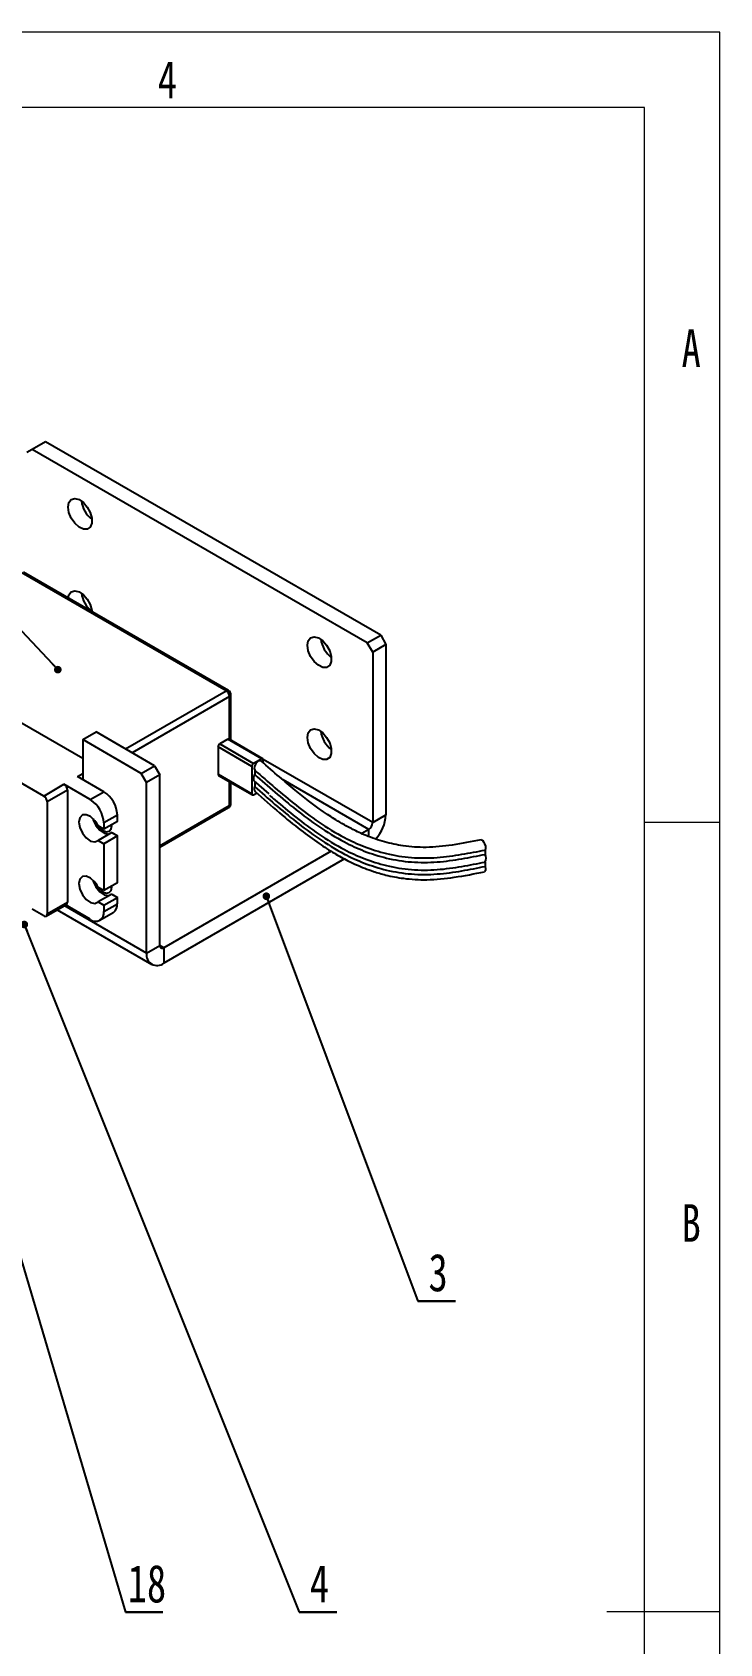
# Model space of a CAD drawing. Header units: millimetres. Extents: x 0 to 297, y 0 to 210.
# Drawn here: x 251.3 to 297, y 102.9 to 210 of the extents above; entities that cross this region are included whole.
import ezdxf

# ---------------------------------------------------------------- set-up
doc = ezdxf.new("R2010")
doc.units = ezdxf.units.MM
doc.header["$LTSCALE"] = 0.5
doc.layers.add('06', color=5, linetype='Continuous')
doc.layers.add('12', color=3, linetype='Continuous')
doc.styles.add('SLDTEXTSTYLE0', font='HYSWLONGFANGSONG.TTF')
doc.styles.get("Standard").update_dxf_attribs({"font": 'HYSWLONGFANGSONG.TTF'})
doc.dimstyles.new('SLDDIMSTYLE0', dxfattribs={"dimtxt": 0, "dimasz": 0.508, "dimexe": 0, "dimexo": 0.0625, "dimgap": 0, "dimtad": 0, "dimtih": 1, "dimtoh": 1, "dimdec": 0, "dimrnd": 1e-09, "dimzin": 0, "dimdsep": 46, "dimtxsty": 'Standard', "dimblk1": 'DOT', "dimblk2": 'DOT', "dimsah": 1, "dimcen": 0.09, "dimadec": 0, "dimazin": 0, "dimtfac": 0.508, "dimtdec": 0, "dimtofl": 0, "dimtmove": 0, "dimatfit": 3, "dimldrblk": 'DOT', "dimfxl": 0, "dimfrac": 2, "dimtolj": 1, "dimtzin": 0, "dimarcsym": 0})

# ---------------------------------------------------------------- blocks, each defined once
blk = doc.blocks.new('SW_NOTE_4')
at = {"layer": '12', "color": 0}
for p, q in [((0, 0), (2.49, 0)), ((2.49, 0), (0, 0)), ((0, 0), (2.49, 0)), ((2.49, 0), (0, 0)), ((0, 0), (2.49, 0)), ((2.49, 0), (0, 0))]:
    blk.add_line(p, q, dxfattribs=at)
at = {"layer": '12', "color": 0, "insert": (0.15, 3.15), "char_height": 2.5, "attachment_point": 1, "style": 'SLDTEXTSTYLE0'}
blk.add_mtext('18', dxfattribs=at)
blk = doc.blocks.new('_DOT')
at = {"color": 0, "linetype": 'ByBlock', "lineweight": -2}
blk.add_line((-0.5, 0), (-1, 0), dxfattribs=at)
at = {"color": 0, "linetype": 'ByBlock', "const_width": 0.5}
blk.add_lwpolyline([(-0.25, 0, 1), (0.25, 0, 1)], format="xyb", close=True, dxfattribs=at)
blk = doc.blocks.new('SW_NOTE_6')
at = {"layer": '12', "color": 0}
for p, q in [((0, 0), (2.49, 0)), ((2.49, 0), (0, 0)), ((0, 0), (2.49, 0)), ((2.49, 0), (0, 0)), ((0, 0), (2.49, 0)), ((2.49, 0), (0, 0))]:
    blk.add_line(p, q, dxfattribs=at)
at = {"layer": '12', "color": 0, "insert": (0.7, 3.15), "char_height": 2.5, "attachment_point": 1, "style": 'SLDTEXTSTYLE0'}
blk.add_mtext('3', dxfattribs=at)
blk = doc.blocks.new('SW_NOTE_7')
at = {"layer": '12', "color": 0}
for p, q in [((0, 0), (2.49, 0)), ((2.49, 0), (0, 0)), ((0, 0), (2.49, 0)), ((2.49, 0), (0, 0)), ((0, 0), (2.49, 0)), ((2.49, 0), (0, 0))]:
    blk.add_line(p, q, dxfattribs=at)
at = {"layer": '12', "color": 0, "insert": (0.7, 3.15), "char_height": 2.5, "attachment_point": 1, "style": 'SLDTEXTSTYLE0'}
blk.add_mtext('4', dxfattribs=at)

msp = doc.modelspace()

# ---------------------------------------------------------------- linework, layer by layer
for p, q in [((251.3, 182.26), (250.95, 182.06)), ((252.18, 182.77), (251.3, 182.26)), ((273.57, 169.41), (251.3, 182.26)), ((274.46, 169.92), (252.18, 182.77)), ((264.19, 166.23), (250.57, 174.09)), ((264.35, 166.24), (250.73, 174.1)), ((273.57, 169.41), (274.46, 169.92)), ((273.93, 168.79), (273.57, 169.41)), ((274.81, 169.3), (273.93, 168.79)), ((274.46, 169.92), (274.81, 169.3)), ((274.81, 169.3), (274.81, 157.97)), ((254.66, 161.72), (241.72, 169.19)), ((273.93, 168.79), (273.93, 157.46)), ((252.06, 159.23), (238.27, 167.19)), ((257.49, 162.36), (264.19, 166.23)), ((264.41, 165.84), (257.94, 162.1)), ((264.41, 162.99), (264.41, 165.84)), ((264.51, 162.93), (264.51, 165.97)), ((254.66, 162.98), (255.54, 163.49)), ((254.66, 162.98), (254.66, 160.32)), ((258.55, 160.73), (254.66, 162.98)), ((259.43, 161.24), (255.54, 163.49)), ((264.3, 163), (263.76, 162.69)), ((266.55, 161.7), (264.3, 163)), ((266.62, 161.71), (264.38, 163)), ((263.65, 162.49), (263.65, 160.68)), ((265.89, 161.2), (263.65, 162.49)), ((263.76, 162.69), (266.01, 161.39)), ((254.31, 160.52), (254.66, 160.73)), ((258.55, 160.73), (259.43, 161.24)), ((258.9, 160.12), (258.55, 160.73)), ((259.43, 161.24), (259.78, 160.63)), ((265.89, 161.2), (265.89, 159.38)), ((266.55, 161.7), (266.01, 161.39)), ((266.09, 160.95), (266.09, 160.65)), ((273.93, 157.46), (266.66, 161.66)), ((266.66, 161.44), (266.66, 161.64)), ((252.06, 159.23), (253.41, 160.01)), ((253.64, 159.62), (252.29, 158.84)), ((255.16, 159), (253.41, 160.01)), ((253.64, 159.62), (253.64, 152.17)), ((256.06, 159.51), (254.31, 160.52)), ((259.78, 160.63), (258.9, 160.12)), ((258.9, 148.78), (258.9, 160.12)), ((259.78, 149.29), (259.78, 160.63)), ((263.65, 160.68), (265.89, 159.38)), ((263.68, 160.6), (265.93, 159.31)), ((264.41, 158.6), (264.41, 160.18)), ((264.51, 158.73), (264.51, 160.13)), ((266.02, 160.23), (267.02, 159.38)), ((266.09, 160.15), (266.09, 159.85)), ((273.67, 157.01), (267.97, 160.3)), ((252.29, 158.84), (252.29, 151.4)), ((255.16, 159), (256.06, 159.51)), ((259.78, 155.93), (264.41, 158.6)), ((266.01, 159.32), (266.21, 159.43)), ((256.96, 157.96), (256.06, 157.44)), ((256.96, 157.54), (256.06, 157.02)), ((256.96, 157.54), (256.96, 157.96)), ((259.78, 155.82), (264.35, 158.46)), ((273.93, 157.46), (274.81, 157.97)), ((256.06, 157.02), (255.68, 157.24)), ((256.58, 156.8), (255.68, 156.28)), ((256.06, 157.44), (256.06, 157.02)), ((256.96, 156.58), (256.06, 156.06)), ((256.58, 156.8), (256.96, 156.58)), ((256.59, 157.27), (256.59, 157.32)), ((256.96, 153.45), (256.96, 156.58)), ((273.67, 157.01), (273.2, 156.74)), ((273.67, 156.54), (273.67, 157.01)), ((255.68, 156.28), (256.06, 156.06)), ((256.06, 156.06), (256.06, 152.94)), ((271.17, 155.56), (260.05, 149.14)), ((281.41, 155.64), (281.41, 155.35)), ((272.06, 155.06), (260.05, 148.12)), ((281.41, 154.84), (281.41, 154.55)), ((256.96, 153.45), (256.06, 152.94)), ((256.59, 153.19), (256.59, 153.24)), ((252.29, 151.4), (253.64, 152.17)), ((256.06, 152.94), (255.68, 153.15)), ((256.58, 152.71), (255.68, 152.19)), ((255.68, 152.19), (256.06, 151.98)), ((256.06, 151.98), (256.96, 152.49)), ((256.58, 152.71), (256.96, 152.49)), ((256.96, 152.07), (256.96, 152.49)), ((252.06, 151.27), (251.3, 151.71)), ((252.22, 151.25), (253.57, 152.03)), ((252.95, 151.67), (259.24, 148.04)), ((258.9, 148.78), (253.43, 151.95)), ((255.16, 151.04), (253.5, 151.99)), ((255.8, 150.97), (256.69, 151.49)), ((256.06, 151.55), (256.96, 152.07)), ((256.06, 151.98), (256.06, 151.55)), ((258.9, 148.78), (259.78, 149.29)), ((260.05, 149.14), (259.78, 149.29)), ((260.05, 149.14), (260.05, 148.12))]:
    msp.add_line(p, q)
at = {"flags": 128}
for points in [[(253.69, 178.44), (253.74, 178.74), (253.89, 178.94), (254.13, 179), (254.41, 178.93), (254.7, 178.74), (254.96, 178.43), (255.16, 178.07), (255.26, 177.7), (255.26, 177.36), (255.16, 177.1), (254.96, 176.97), (254.7, 176.97), (254.41, 177.11), (254.13, 177.36), (253.89, 177.7), (253.74, 178.07), (253.69, 178.44)], [(253.69, 172.39), (253.74, 172.61), (253.89, 172.81), (254.13, 172.88), (254.41, 172.81), (254.7, 172.61), (254.96, 172.31), (255.16, 171.95), (255.26, 171.57), (255.27, 171.48)], [(269.6, 169.25), (269.65, 169.55), (269.8, 169.75), (270.04, 169.82), (270.32, 169.75), (270.61, 169.55), (270.87, 169.25), (271.07, 168.89), (271.17, 168.51), (271.17, 168.17), (271.07, 167.92), (270.87, 167.78), (270.61, 167.78), (270.32, 167.92), (270.04, 168.18), (269.8, 168.51), (269.65, 168.89), (269.6, 169.25)], [(269.6, 163.13), (269.65, 163.43), (269.8, 163.63), (270.04, 163.7), (270.32, 163.63), (270.61, 163.43), (270.87, 163.13), (271.07, 162.76), (271.17, 162.39), (271.17, 162.05), (271.07, 161.8), (270.87, 161.66), (270.61, 161.66), (270.32, 161.8), (270.04, 162.05), (269.8, 162.39), (269.65, 162.77), (269.6, 163.13)], [(266.54, 161.54), (266.46, 161.58), (266.35, 161.56), (266.24, 161.48), (266.14, 161.35), (266.07, 161.2), (266.06, 161.06), (266.09, 160.95)], [(255.68, 157.24), (255.46, 157.59), (255.18, 157.86), (254.89, 157.99), (254.64, 157.97), (254.46, 157.79), (254.4, 157.49), (254.46, 157.13), (254.64, 156.75), (254.89, 156.44), (255.18, 156.23), (255.46, 156.18), (255.68, 156.28)], [(255.34, 157.73), (255.36, 157.65), (255.53, 157.27), (255.79, 156.95), (256.08, 156.75), (256.36, 156.69), (256.42, 156.7)], [(255.52, 157.51), (255.59, 157.37), (255.78, 157.11), (256.01, 156.93), (256.23, 156.85), (256.42, 156.89), (256.55, 157.04), (256.59, 157.27)], [(281.13, 156.32), (281.14, 156.32), (281.22, 156.29), (281.3, 156.19), (281.37, 156.05), (281.42, 155.9), (281.43, 155.75), (281.41, 155.64)], [(281.41, 154.55), (281.43, 154.41), (281.43, 154.29), (281.39, 154.22), (281.36, 154.2)], [(255.68, 153.15), (255.46, 153.51), (255.18, 153.77), (254.89, 153.91), (254.64, 153.88), (254.46, 153.71), (254.4, 153.41), (254.46, 153.04), (254.64, 152.67), (254.89, 152.35), (255.18, 152.15), (255.46, 152.09), (255.68, 152.19)], [(255.34, 153.64), (255.36, 153.56), (255.53, 153.19), (255.79, 152.87), (256.08, 152.67), (256.36, 152.61), (256.42, 152.62)], [(255.52, 153.43), (255.59, 153.28), (255.78, 153.03), (256.01, 152.85), (256.23, 152.77), (256.42, 152.81), (256.55, 152.95), (256.59, 153.19)]]:
    msp.add_lwpolyline(points, dxfattribs=at)
for centre, radius, start, end in [((256.34, 179.05), 1.78, 187.0004, 232.9943), ((256.34, 172.93), 1.78, 187.0004, 232.9942), ((272.25, 169.87), 1.78, 187.0004, 232.9943), ((264.28, 166.1), 0.16, 65.6937, 125.6169), ((263.93, 165.82), 0.488, 2.6057, 57.3943), ((264.19, 165.97), 0.317, 0, 60.0027), ((264.35, 165.98), 0.16, 294.375, 354.3047), ((264.35, 162.93), 0.0799, 65.6942, 125.6164), ((272.25, 163.74), 1.78, 187.0004, 232.9942), ((263.89, 162.48), 0.244, 122.6059, 177.3942), ((266.14, 161.18), 0.244, 122.6059, 177.3942), ((266.59, 161.65), 0.0693, 350.7849, 129.2041), ((253.15, 159.59), 0.488, 2.6056, 57.3944), ((263.73, 160.67), 0.0783, 173.7035, 234.985), ((266.52, 160.37), 0.52, 146.5655, 194.6254), ((266.36, 159.7), 0.31, 151.3749, 216.3832), ((251.8, 158.82), 0.488, 2.6056, 57.3944), ((254.11, 157.35), 1.95, 2.6055, 57.3945), ((255.01, 157.87), 1.95, 2.6055, 57.3945), ((264.19, 158.73), 0.318, 299.9973, 0), ((264.26, 158.58), 0.151, 303.7881, 7.5239), ((264.35, 158.75), 0.16, 294.375, 354.3047), ((265.96, 159.37), 0.0693, 170.7865, 309.2025), ((272.31, 158.09), 2.5, 316.8905, 357.3026), ((273.36, 157.48), 0.566, 302.6054, 357.3945), ((280.97, 155.1), 0.505, 330.0254, 29.9746), ((253.49, 152.15), 0.151, 303.7877, 7.5243), ((252.15, 151.37), 0.139, 230.7968, 9.214), ((255.51, 151.46), 0.555, 230.7967, 9.214), ((256.35, 152), 0.61, 304.1219, 7.1903), ((259.94, 149.27), 0.161, 170.786, 309.2032), ((259.6, 148.67), 0.707, 170.786, 309.2033)]:
    msp.add_arc(centre, radius, start, end)
for points, knots in [([(266.09, 160.95), (266.53, 160.56), (267.43, 159.77), (268.82, 158.61), (270.32, 157.48), (271.83, 156.55), (273.35, 155.85), (274.84, 155.37), (276.49, 155.09), (278.22, 155.11), (279.85, 155.34), (280.89, 155.54), (281.41, 155.64)], [0, 0, 0, 0, 0.1224115, 0.2451098, 0.3684827, 0.4932165, 0.5770519, 0.6618408, 0.7477004, 0.8334294, 0.9178557, 1, 1, 1, 1]), ([(281.13, 156.32), (280.49, 156.19), (279.31, 155.96), (277.56, 155.77), (276.01, 155.88), (274.67, 156.17), (273.55, 156.56), (272.63, 156.99), (271.93, 157.37), (271.38, 157.7), (270.88, 158.03), (270.31, 158.42), (269.59, 158.96), (268.7, 159.67), (267.67, 160.55), (266.93, 161.19), (266.54, 161.54)], [0, 0, 0, 0, 0.104518, 0.195979, 0.275524, 0.344409, 0.41955, 0.478694, 0.530899, 0.570362, 0.605138, 0.64946, 0.710999, 0.789886, 0.886214, 1, 1, 1, 1]), ([(266.09, 160.65), (266.53, 160.26), (267.43, 159.48), (268.82, 158.31), (270.32, 157.19), (271.83, 156.26), (273.35, 155.55), (274.84, 155.07), (276.49, 154.8), (278.22, 154.81), (279.85, 155.04), (280.89, 155.25), (281.41, 155.35)], [0, 0, 0, 0, 0.1224115, 0.2451098, 0.3684827, 0.4932165, 0.5770519, 0.6618408, 0.7477004, 0.8334294, 0.9178557, 1, 1, 1, 1]), ([(266.09, 159.85), (266.53, 159.46), (267.43, 158.67), (268.82, 157.51), (270.32, 156.39), (271.83, 155.45), (273.35, 154.75), (274.84, 154.27), (276.49, 154), (278.22, 154.01), (279.85, 154.24), (280.89, 154.45), (281.41, 154.55)], [0, 0, 0, 0, 0.1224115, 0.2451098, 0.3684827, 0.4932165, 0.5770519, 0.6618408, 0.7477004, 0.8334294, 0.9178557, 1, 1, 1, 1]), ([(266.11, 159.52), (266.65, 159.05), (267.63, 158.18), (269.04, 157.03), (270.26, 156.13), (271.31, 155.45), (272.15, 154.99), (272.83, 154.66), (273.4, 154.43), (274.04, 154.19), (274.89, 153.94), (276.07, 153.72), (277.63, 153.62), (279.45, 153.82), (280.69, 154.06), (281.36, 154.2)], [0, 0, 0, 0, 0.147396, 0.270616, 0.369737, 0.444917, 0.507759, 0.544229, 0.578552, 0.612486, 0.659305, 0.722, 0.800396, 0.893635, 1, 1, 1, 1]), ([(267.08, 159.29), (267.2, 159.18), (267.76, 158.69), (268.82, 157.81), (270.32, 156.68), (271.83, 155.75), (273.35, 155.05), (274.84, 154.57), (276.49, 154.29), (278.22, 154.3), (279.85, 154.54), (280.89, 154.74), (281.41, 154.84)], [0, 0, 0, 0, 0.0356343, 0.1704652, 0.3060373, 0.443105, 0.5352302, 0.6284031, 0.7227527, 0.8169587, 0.9097331, 1, 1, 1, 1])]:
    msp.add_open_spline(points, degree=3, knots=knots)
at = {"layer": '06', "color": 5, "linetype": 'Continuous', "lineweight": 0, "true_color": 0x0000ff}
for p, q in [((297, 210), (0, 210)), ((297, 0), (297, 210)), ((292, 205), (12.5, 205)), ((292, 5), (292, 205)), ((292, 157.5), (297, 157.5)), ((297, 105), (289.5, 105))]:
    msp.add_line(p, q, dxfattribs=at)

# ---------------------------------------------------------------- block references
at = {"layer": '12'}
for name, p in [('SW_NOTE_6', (276.94, 125.66)), ('SW_NOTE_4', (257.5, 104.98)), ('SW_NOTE_7', (269.05, 104.98))]:
    msp.add_blockref(name, p, dxfattribs=at)

# ---------------------------------------------------------------- texts
at = {"layer": '12', "char_height": 2.5, "attachment_point": 2, "style": 'SLDTEXTSTYLE0'}
for s, insert in [('4', (260.28, 208.1)), ('A', (295.1, 190.25)), ('B', (295.1, 132.1))]:
    msp.add_mtext(s, dxfattribs=dict(at, insert=insert))

# ---------------------------------------------------------------- leaders
at = {"layer": '12'}
for points in [[(253, 167.63), (244.43, 176.76)], [(242.97, 154.06), (257.5, 104.98)], [(266.86, 152.57), (276.94, 125.66)], [(250.77, 150.69), (269.05, 104.98)]]:
    msp.add_leader(points, dimstyle='SLDDIMSTYLE0', dxfattribs=at)

doc.saveas('drawing.dxf')
